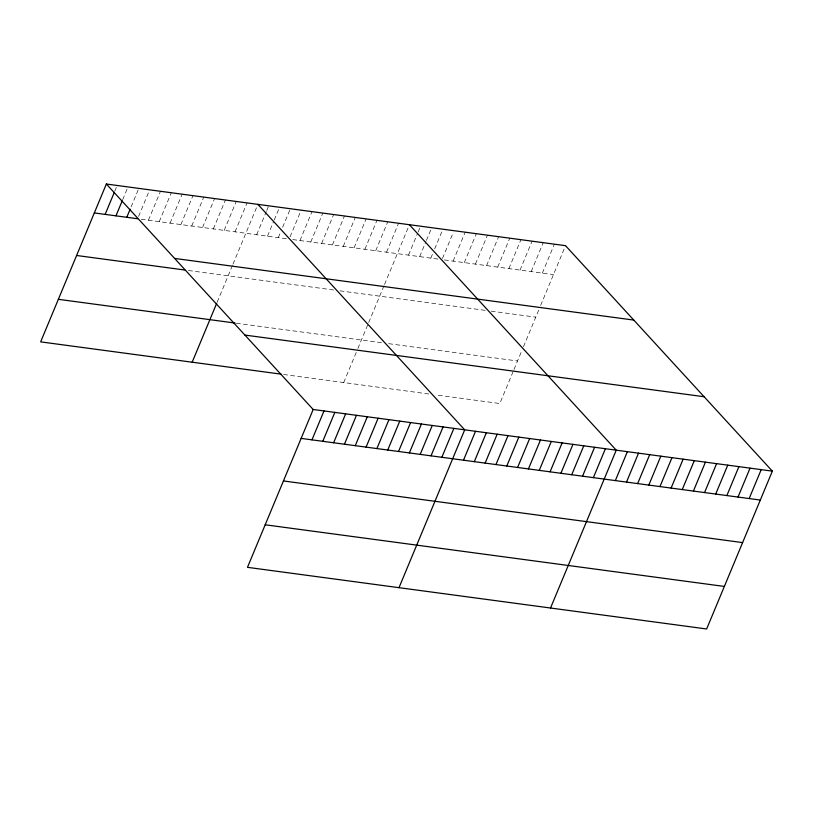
<?xml version="1.0" encoding="UTF-8"?>
<svg xmlns="http://www.w3.org/2000/svg" width="813" height="813" viewBox="0 0 813 813"><rect width="100%" height="100%" fill="white"/><g stroke="black" fill="none" stroke-linecap="round" stroke-linejoin="round"><path stroke-width="0.61" stroke-dasharray="4.07 3.05" d="M114.775 191.258L116.696 186.624M122.702 199.652L127.041 189.236M131.117 206.888L138.342 189.531M138.576 216.431L149.165 190.984M148.433 220.201L160.476 191.289M159.257 221.654L171.299 192.742M170.08 223.108L182.122 194.195M180.903 224.561L192.945 195.648M191.726 226.014L203.768 197.102M202.549 227.467L214.591 198.555M213.372 228.92L225.414 200.008M224.195 230.374L236.237 201.461M235.018 231.827L247.061 202.915M217.183 302.131L232.559 265.19M233.006 264.123L257.884 204.368M256.664 234.733L266.298 211.604M266.776 210.445L268.707 205.821M267.487 236.187L273.747 221.146M274.235 219.998L279.53 207.274M278.31 237.64L280.719 231.857M282.65 227.234L290.353 208.728M290.099 236.776L301.176 210.181M299.956 240.546L311.999 211.634M310.779 242L322.822 213.087M321.613 243.453L333.645 214.541M332.436 244.906L344.468 215.994M343.259 246.359L355.291 217.447M354.082 247.813L366.114 218.9M364.905 249.266L376.937 220.353M375.728 250.719L387.76 221.807M386.551 252.172L398.583 223.26M343.706 382.557L356.988 350.647M357.872 348.513L368.259 323.574M368.716 322.476L384.092 285.536M384.529 284.469L409.406 224.713M408.522 255.119L417.669 233.148M418.156 231.99L420.555 226.207M419.671 256.623L425.931 241.583M426.419 240.424L431.713 227.701M430.829 258.117L432.75 253.493M434.681 248.869L442.861 229.205M442.455 258.463L453.054 233.016M453.126 261.115L465.168 232.193M464.284 262.609L476.316 233.697M475.432 264.103L487.465 235.191M486.581 265.607L498.623 236.685M497.729 267.101L509.771 238.189M508.887 268.595L520.92 239.683M520.035 270.099L532.068 241.176M531.184 271.593L543.226 242.681M542.342 273.087L554.375 244.174M513.105 371.602L499.822 403.512L435.392 394.864M513.989 369.478L521.641 351.104M523.46 346.724L539.324 308.625M540.645 305.434L565.523 245.668M141.218 219.236L287.934 238.931M292.741 239.581L439.498 259.286M444.457 259.947L553.49 274.591M188.453 270.495L333.96 290.038M339.976 290.841L486.215 310.485M491.174 311.145L535.777 317.131M236.339 323.218L383.716 343.005M388.675 343.665L517.535 360.972M283.574 374.478L430.433 394.203"/><path stroke-width="1.22" d="M106.351 184.023L313.178 409.488L247.477 567.332L706.649 628.977L772.35 471.134L565.523 245.668L106.351 184.023L40.65 341.867L281.166 374.153M105.141 214.388L114.287 192.407M115.964 215.841L122.224 200.801M126.787 217.295L130.161 209.195M192.173 362.212L216.725 303.229M311.968 439.853L324.001 410.941M322.791 441.307L334.824 412.394M333.615 442.76L345.647 413.847M344.438 444.213L356.47 415.301M355.261 445.666L367.293 416.754M366.084 447.12L378.116 418.207M376.907 448.573L388.939 419.66M387.73 450.026L399.762 421.114M398.553 451.479L410.585 422.567M409.376 452.932L421.408 424.02M420.199 454.386L432.231 425.473M431.022 455.839L443.055 426.927M441.845 457.292L453.878 428.38M399 587.677L464.701 429.833L257.884 204.368M463.491 460.199L475.524 431.286M474.314 461.652L486.347 432.74M485.137 463.105L497.17 434.193M495.96 464.558L508.003 435.646M506.784 466.012L518.826 437.099M517.607 467.465L529.649 438.553M528.43 468.918L540.472 440.006M539.253 470.371L551.295 441.459M550.076 471.825L562.118 442.912M560.899 473.278L572.941 444.365M571.722 474.731L583.764 445.819M582.545 476.184L594.588 447.272M593.368 477.638L605.411 448.725M550.523 608.022L616.234 450.178L409.406 224.713M615.35 480.585L627.382 451.672M626.498 482.089L638.53 453.166M637.646 483.583L649.689 454.67M648.804 485.076L660.837 456.164M659.953 486.581L671.985 457.658M671.101 488.074L683.144 459.162M682.249 489.568L694.292 460.656M693.408 491.072L705.44 462.15M704.556 492.566L716.588 463.654M715.704 494.06L727.747 465.148M726.863 495.564L738.895 466.642M738.011 497.058L750.043 468.146M749.159 498.552L761.202 469.64M94.318 212.935L137.61 218.748M174.602 258.422L633.774 320.078M76.605 255.485L184.836 270.018M58.363 299.316L235.14 323.056M244.926 335.078L704.099 396.734M313.178 409.488L772.35 471.134M301.145 438.4L760.318 500.056M283.432 480.95L742.604 542.596M265.18 524.781L724.353 586.437"/></g></svg>
